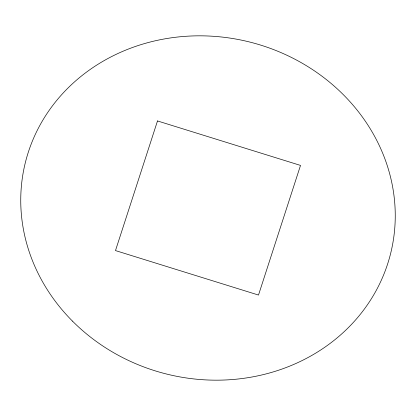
<?xml version="1.0" encoding="UTF-8"?>
<svg xmlns="http://www.w3.org/2000/svg" width="416" height="416" viewBox="0 0 416 416"><rect width="100%" height="100%" fill="white"/><g stroke="black" fill="none" stroke-linecap="round" stroke-linejoin="round"><path stroke-width="0.62" d="M157.503 120.947L115.487 250.583L258.497 295.053L300.513 165.417L157.503 120.947M72.457 321.105A188.209 171.127 14 0 0 387.66 263.869A188.209 171.127 14 0 0 163.883 39.026A188.209 171.127 14 0 0 72.457 321.105"/></g></svg>
